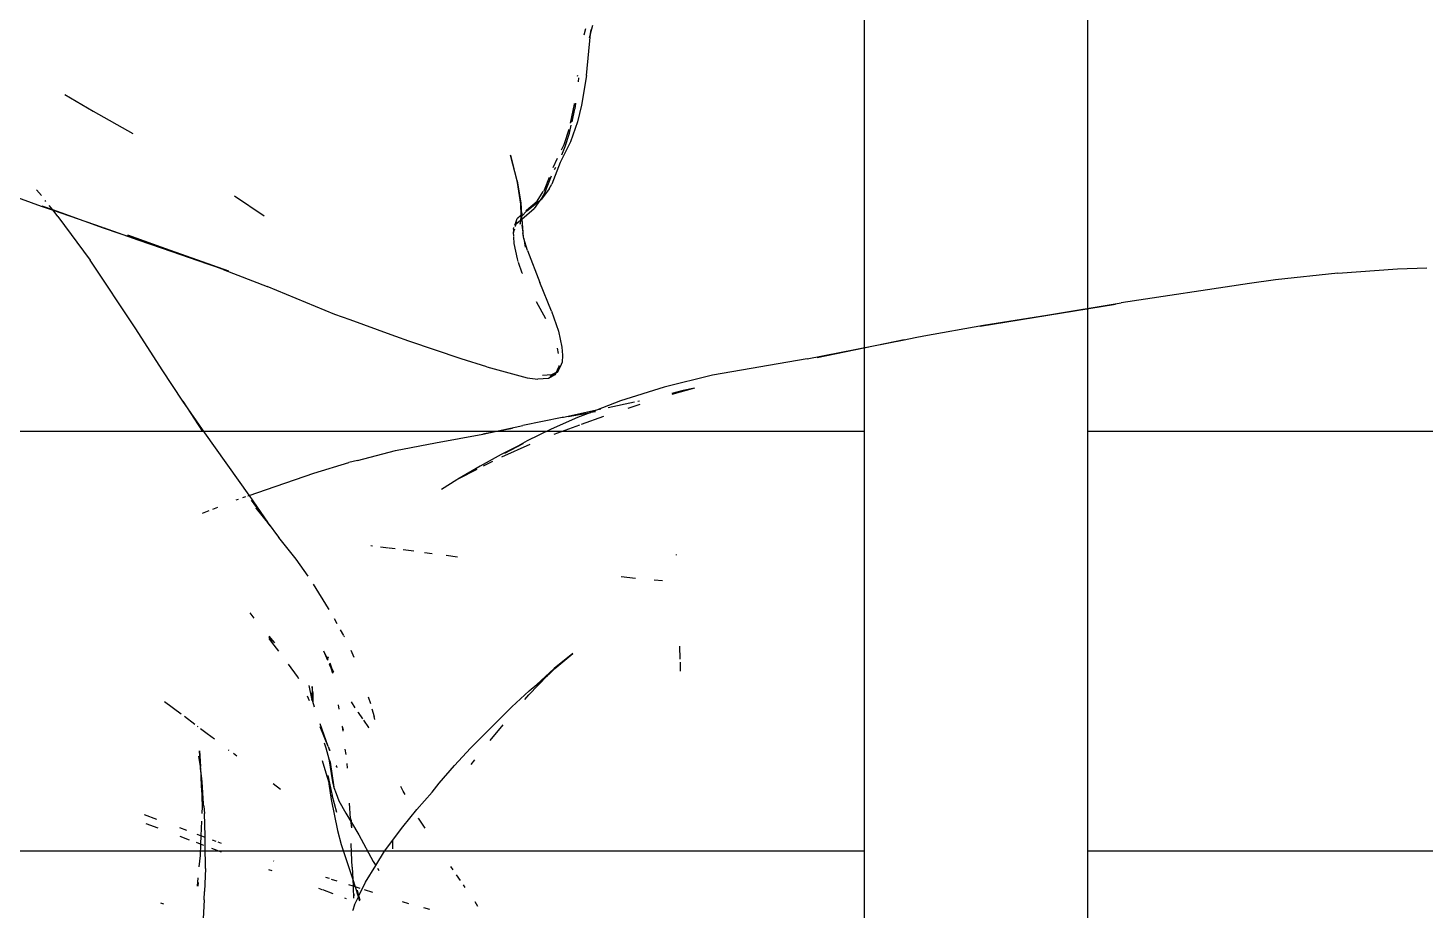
# Model space of a CAD drawing. Header units: millimetres. Extents: x -12551121 to 353735, y 112272 to 285506.
# Drawn here: x 100530.4 to 100842.5, y 177549.3 to 177746.5 of the extents above; entities that cross this region are included whole.
import ezdxf

# ---------------------------------------------------------------- set-up
doc = ezdxf.new("R2010")
doc.units = ezdxf.units.MM
doc.header["$MEASUREMENT"] = 0
doc.layers.add('+AT9-HATCH', color=8, linetype='Continuous')
doc.layers.add('+AT9_Hardscape', color=1, linetype='Continuous')

# ---------------------------------------------------------------- blocks, each defined once
blk = doc.blocks.new('cabana')
at = {"layer": '+AT9_Hardscape', "color": 1}
for p, q in [((-380.59, 265.66), (-386.32, 256.43)), ((-544.18, 262.34), (-544.54, 261.76)), ((-527.73, 259.46), (-526.22, 261.84)), ((-525.75, 259.32), (-524.18, 261.8)), ((-386.32, 256.43), (-387.76, 254.01)), ((-387.66, 254.07), (-386.37, 256.2)), ((-384.02, 255.91), (-382.5, 256.69)), ((-545.49, 252.7), (-549.63, 253.76)), ((-542.22, 253.38), (-541.49, 253.12)), ((-540.4, 253.04), (-542.21, 253.6)), ((-531.77, 253.1), (-530.54, 255.03)), ((-530.52, 255.07), (-530.51, 255.09)), ((-529.59, 253.26), (-528.68, 254.69)), ((-389.32, 253.22), (-400.39, 248.21)), ((-389.75, 250.68), (-387.66, 254.07)), ((-387.76, 254.01), (-389.75, 250.68)), ((-389.32, 253.22), (-387.76, 254.01)), ((-387.66, 254.07), (-387.76, 254.01)), ((-387.66, 254.07), (-386.56, 254.63)), ((-385.47, 255.18), (-385.28, 255.28)), ((-545.49, 252.7), (-543.74, 252.22)), ((-538.71, 250.92), (-543.74, 252.22)), ((-538.71, 250.92), (-533.55, 249.95)), ((-535.63, 251.55), (-538.05, 252.31)), ((-533.16, 250.92), (-535.63, 251.55)), ((-533.59, 250.24), (-533.16, 250.92)), ((-533.55, 249.95), (-531.59, 249.49)), ((-533.16, 250.92), (-532.66, 251.71)), ((-531.36, 250.46), (-533.16, 250.92)), ((-531.82, 249.74), (-531.36, 250.46)), ((-531.36, 250.46), (-530.88, 251.22)), ((-528.18, 249.64), (-531.36, 250.46)), ((-503.85, 249.2), (-500.42, 252.22)), ((-393.84, 244), (-389.75, 250.68)), ((-389.75, 250.68), (-393.7, 244.05)), ((-535.85, 246.68), (-534.62, 248.62)), ((-533.98, 246.32), (-533.58, 246.96)), ((-533.31, 247.39), (-532.84, 248.12)), ((-531.59, 249.49), (-526.64, 248.6)), ((-525.01, 248.46), (-526.64, 248.6)), ((-525, 248.82), (-526.5, 249.21)), ((-525.01, 248.46), (-524.5, 248.39)), ((-520.91, 248.1), (-525, 248.82)), ((-524.5, 248.39), (-521.2, 248.06)), ((-524.5, 248.39), (-519.61, 247.66)), ((-520.91, 248.1), (-524.32, 248.62)), ((-520.91, 248.1), (-518.01, 247.59)), ((-516.75, 247.47), (-520.91, 248.1)), ((-519.61, 247.66), (-517, 247.45)), ((-518.01, 247.59), (-517, 247.45)), ((-517, 247.45), (-516.75, 247.47)), ((-517, 247.45), (-512.68, 246.86)), ((-516.75, 247.47), (-516.17, 247.38)), ((-516.17, 247.38), (-513.83, 247.2)), ((-512.68, 246.86), (-516.17, 247.38)), ((-506.75, 246.65), (-504.54, 248.59)), ((-417.5, 241.36), (-400.39, 248.21)), ((-510.87, 243.05), (-509.31, 244.4)), ((-509.31, 244.4), (-507.94, 245.61)), ((-507.41, 246.07), (-507.3, 246.16)), ((-398.08, 236.82), (-393.84, 244)), ((-393.8, 243.88), (-398.08, 236.82)), ((-363, 246.11), (-367.91, 240.68)), ((-513.98, 240.35), (-513.88, 240.44)), ((-427.64, 237.52), (-417.5, 241.36)), ((-367.91, 240.68), (-374.65, 233.03)), ((-515.62, 238.94), (-514.88, 239.58)), ((-435.49, 234.45), (-427.64, 237.52)), ((-396.62, 238.84), (-409.09, 218.44)), ((-406.55, 222.7), (-396.62, 238.84)), ((-542.33, 236.47), (-541.9, 237.16)), ((-540.24, 235.66), (-540.2, 235.72)), ((-460.85, 235.29), (-460.58, 233.68)), ((-443.38, 231.08), (-435.49, 234.45)), ((-435.49, 234.45), (-442.97, 231.52)), ((-398.08, 236.82), (-401.04, 231.92)), ((-400.99, 231.89), (-398.08, 236.82)), ((-524.86, 230.95), (-523.35, 232.25)), ((-460.44, 232.81), (-460.23, 231.61)), ((-459.08, 224.25), (-443.38, 231.08)), ((-401.04, 231.92), (-406.55, 222.7)), ((-486.21, 228.83), (-484.85, 229.45)), ((-486.19, 228.83), (-484.85, 229.45)), ((-550.13, 224.19), (-548.8, 226.28)), ((-548.72, 226.41), (-548.28, 227.11)), ((-546.63, 224.34), (-546.22, 225.06)), ((-494.58, 224.93), (-492.27, 226.06)), ((-491.07, 226.46), (-492.52, 225.51)), ((-490.84, 226.44), (-492.52, 225.51)), ((-492.27, 226.06), (-491.33, 226.49)), ((-459.53, 227.27), (-459.46, 226.73)), ((-459.32, 225.72), (-459.23, 225)), ((-551.84, 221.49), (-551.63, 221.83)), ((-547.52, 222.77), (-546.89, 223.87)), ((-501.53, 221.85), (-500.96, 222.02)), ((-500.96, 222.02), (-497.83, 223.4)), ((-462.3, 223.3), (-466.75, 221.06)), ((-459.13, 224.23), (-465.8, 221.46)), ((-465.8, 221.46), (-460.25, 223.99)), ((-462.3, 223.3), (-462.23, 223.33)), ((-459.17, 224.56), (-459.13, 224.23)), ((-459.08, 224.25), (-459.13, 224.23)), ((-459.13, 224.23), (-458.6, 220.2)), ((-406.55, 222.7), (-409.09, 218.44)), ((-408.48, 219.57), (-406.55, 222.7)), ((-554.56, 220.68), (-554.71, 220.73)), ((-553.53, 220.03), (-554.56, 220.68)), ((-553.53, 220.03), (-551.93, 218.8)), ((-552.94, 218.68), (-551.93, 218.8)), ((-552.79, 218.57), (-551.74, 218.65)), ((-552.03, 219.89), (-551.13, 219.69)), ((-549.68, 219.53), (-551.99, 219.95)), ((-551.13, 219.69), (-551.99, 219.95)), ((-551.93, 218.8), (-551, 218.91)), ((-551.93, 218.8), (-551.74, 218.65)), ((-551.74, 218.65), (-550.44, 218.75)), ((-551.74, 218.65), (-549.03, 216.57)), ((-549.61, 219.06), (-551, 218.91)), ((-550.18, 218.07), (-549.61, 219.06)), ((-549.38, 219.48), (-549.68, 219.53)), ((-549.61, 219.06), (-549.38, 219.48)), ((-547.86, 219.26), (-549.61, 219.06)), ((-549.38, 219.48), (-548.87, 220.38)), ((-547.86, 219.26), (-549.38, 219.48)), ((-539.73, 220.16), (-547.86, 219.26)), ((-545.19, 218.86), (-547.86, 219.26)), ((-545.19, 218.86), (-541.98, 218.34)), ((-536.48, 220.38), (-539.73, 220.16)), ((-529.41, 220.33), (-536.48, 220.38)), ((-530.02, 218.67), (-533.1, 217.71)), ((-532.51, 219.63), (-528.52, 219.89)), ((-529.17, 218.82), (-530.02, 218.67)), ((-525.85, 220.06), (-529.41, 220.33)), ((-528.28, 218.94), (-529.17, 218.82)), ((-527.87, 219.9), (-528.52, 219.89)), ((-526.93, 219.16), (-528.28, 218.94)), ((-525.85, 220.06), (-527.87, 219.9)), ((-524, 219.96), (-527.87, 219.9)), ((-526.82, 219.15), (-526.93, 219.16)), ((-526.57, 219.19), (-526.82, 219.15)), ((-521.19, 218.83), (-526.82, 219.15)), ((-525.58, 219.22), (-526.57, 219.19)), ((-525.7, 220.08), (-525.85, 220.06)), ((-525.59, 220.07), (-525.7, 220.08)), ((-523.29, 220.23), (-525.59, 220.07)), ((-524, 219.96), (-525.59, 220.07)), ((-520.4, 218.91), (-525.58, 219.22)), ((-520.42, 220.49), (-523.29, 220.23)), ((-520.4, 218.91), (-521.19, 218.83)), ((-517.88, 219.09), (-520.4, 218.91)), ((-517.69, 218.55), (-518.61, 218.38)), ((-517.69, 218.55), (-518.59, 218.36)), ((-516.67, 219.19), (-517.88, 219.09)), ((-517.69, 218.55), (-513.01, 219.35)), ((-517.69, 218.55), (-512.38, 219.25)), ((-508.41, 219.7), (-507.12, 219.83)), ((-507.12, 219.83), (-507.37, 219.88)), ((-507.12, 219.83), (-506.54, 219.9)), ((-505.15, 219.42), (-507.12, 219.83)), ((-506.87, 219.97), (-506.83, 219.98)), ((-506.83, 220.48), (-505.74, 220.7)), ((-506.77, 219.97), (-506.83, 219.98)), ((-506.54, 219.9), (-506.77, 219.97)), ((-506.48, 219.9), (-506.54, 219.9)), ((-506.46, 219.9), (-506.48, 219.9)), ((-506.42, 219.9), (-506.46, 219.9)), ((-506.42, 219.9), (-503.46, 219.89)), ((-503.81, 219.3), (-506.42, 219.9)), ((-505.15, 219.42), (-503.81, 219.3)), ((-475.22, 216.94), (-469.69, 219.68)), ((-468.91, 220.04), (-469.69, 219.68)), ((-466.75, 221.06), (-468.91, 220.04)), ((-466.75, 221.06), (-465.8, 221.46)), ((-458.6, 220.2), (-457.25, 209.09)), ((-408.48, 219.57), (-414.27, 210.75)), ((-551.63, 215.5), (-550.69, 217.16)), ((-549.03, 216.57), (-545.88, 213.58)), ((-538.43, 215.85), (-544.9, 213.94)), ((-541.98, 218.34), (-539.93, 217.94)), ((-535.4, 216.91), (-538.43, 215.85)), ((-536.52, 217.1), (-535.4, 216.91)), ((-535.4, 216.91), (-536.25, 217.15)), ((-535.09, 217.02), (-536.23, 217.15)), ((-535.33, 216.93), (-535.4, 216.91)), ((-535.09, 217.02), (-535.33, 216.93)), ((-535.33, 216.93), (-534.75, 216.8)), ((-533.1, 217.71), (-535.09, 217.02)), ((-534.41, 216.94), (-535.09, 217.02)), ((-534.41, 216.94), (-531.07, 216.45)), ((-522.27, 215.23), (-523.31, 215.35)), ((-522.69, 217.55), (-522.63, 217.54)), ((-522.63, 217.54), (-522.29, 217.63)), ((-522.26, 217.61), (-522.29, 217.63)), ((-479.49, 215.09), (-475.22, 216.94)), ((-546.58, 213.33), (-547.13, 213.13)), ((-544.9, 213.94), (-545.88, 213.58)), ((-545.88, 213.58), (-543.16, 211.01)), ((-519.01, 214.97), (-520.25, 215.07)), ((-513.95, 214.51), (-515, 214.61)), ((-513.95, 214.51), (-514.69, 214.49)), ((-513.91, 214.47), (-513.95, 214.51)), ((-509.99, 214.39), (-509.01, 214.34)), ((-500.62, 214.31), (-501.84, 214.24)), ((-500.62, 214.31), (-501.72, 214.1)), ((-500.86, 214.12), (-501.65, 214.02)), ((-500.86, 214.12), (-501.59, 213.95)), ((-499.82, 214.36), (-500.86, 214.12)), ((-499.47, 214.29), (-500.86, 214.12)), ((-499.68, 214.5), (-500.62, 214.31)), ((-499.82, 214.36), (-500.62, 214.31)), ((-499.59, 214.41), (-499.82, 214.36)), ((-499.55, 214.38), (-499.59, 214.41)), ((-496.56, 215.12), (-498.73, 214.69)), ((-496.56, 215.12), (-498.64, 214.63)), ((-498.05, 214.47), (-498.35, 214.45)), ((-498.05, 214.47), (-498.32, 214.43)), ((-487.48, 212.1), (-481.5, 214.27)), ((-392.96, 213.71), (-398.66, 208.15)), ((-555.78, 208.15), (-555.05, 209.44)), ((-543.16, 211.01), (-538.65, 205.92)), ((-543.04, 209.09), (-541.26, 208.73)), ((-513.54, 209.59), (-515.34, 208.81)), ((-511.63, 210.42), (-513.23, 209.73)), ((-511.63, 210.42), (-511.49, 210.47)), ((-510.45, 210.87), (-509, 211.41)), ((-497.61, 209.17), (-499.34, 208.79)), ((-494.47, 209.92), (-494.25, 209.99)), ((-494.13, 210.02), (-492.72, 210.46)), ((-491.24, 210.93), (-490.04, 211.3)), ((-487.73, 212.02), (-487.48, 212.1)), ((-423.48, 197.19), (-414.27, 210.75)), ((-515.47, 208.77), (-515.34, 208.81)), ((-513.9, 207.05), (-513.24, 207.07)), ((-511.43, 207.22), (-513.24, 207.07)), ((-508.62, 207.46), (-510.21, 207.32)), ((-457.25, 209.09), (-456.51, 200.92)), ((-557.97, 203.78), (-557.35, 205.03)), ((-538.65, 205.92), (-535.52, 202.04)), ((-531.71, 203.93), (-530.87, 204.19)), ((-530.87, 204.19), (-529.73, 204.47)), ((-539.97, 201.09), (-537.51, 202.07)), ((-537.64, 202.07), (-537.53, 202.1)), ((-535.52, 202.04), (-532.42, 197.9)), ((-475.87, 199.61), (-475.74, 199.99)), ((-456.45, 198.98), (-456.51, 200.92)), ((-550.42, 196.85), (-549.53, 197.22)), ((-532.42, 197.9), (-530.81, 195.91)), ((-477.04, 196.2), (-476.46, 197.89)), ((-456.45, 198.98), (-456.05, 190.22)), ((-425.34, 194.12), (-423.48, 197.19)), ((-559.54, 193.16), (-558.42, 193.57)), ((-554.78, 195.02), (-554.17, 195.27)), ((-553.08, 195.73), (-551.62, 196.35)), ((-530.81, 195.91), (-527.61, 191.79)), ((-477.52, 194.81), (-477.08, 196.1)), ((-430.49, 185.86), (-425.34, 194.12)), ((-524.55, 187.49), (-527.61, 191.79)), ((-478.91, 190.85), (-478.12, 193.07)), ((-528.18, 188.07), (-527.32, 187.1)), ((-524.55, 187.49), (-520.34, 180.96)), ((-480.3, 186.94), (-479.73, 188.54)), ((-456.05, 190.22), (-456.17, 181.07)), ((-432.72, 182.28), (-431.08, 184.9)), ((-431.08, 184.9), (-430.49, 185.86)), ((-520.92, 179.37), (-523.79, 182.9)), ((-482.2, 181.54), (-481.35, 183.95)), ((-465.28, 178.17), (-466.64, 181.93)), ((-456.17, 181.07), (-456.43, 170.34)), ((-438.97, 171.62), (-432.72, 182.28)), ((-517.45, 176.58), (-520.34, 180.96)), ((-465.16, 177.88), (-465.28, 178.17)), ((-517.45, 176.58), (-514.73, 172.04)), ((-463.35, 172.38), (-465.16, 177.88)), ((-463.9, 173.26), (-465.16, 177.88)), ((-516.39, 173.39), (-515.57, 172.27)), ((-515.57, 172.27), (-512.25, 167.29)), ((-514.73, 172.04), (-513.69, 170.04)), ((-462.85, 169.51), (-463.48, 171.78)), ((-461.73, 167.29), (-463.35, 172.38)), ((-513.69, 170.04), (-512.25, 167.29)), ((-511.02, 165.52), (-513.69, 170.04)), ((-456.6, 163.63), (-456.43, 170.34)), ((-456.43, 170.34), (-456.42, 161.22)), ((-441.94, 166.36), (-438.97, 171.62)), ((-512.25, 167.29), (-512.25, 167.25)), ((-512.19, 167.16), (-511, 165.36)), ((-508.57, 160.74), (-511.02, 165.52)), ((-460.9, 160.58), (-462.35, 167.36)), ((-460.69, 163.29), (-461.73, 167.29)), ((-461.66, 166.42), (-460.34, 161.95)), ((-460.69, 163.29), (-461.66, 166.42)), ((-441.94, 166.36), (-446.18, 158.08)), ((-511, 165.36), (-508.57, 160.74)), ((-459.97, 161.01), (-460.69, 163.29)), ((-460.34, 161.95), (-460.69, 163.29)), ((-458.49, 155.17), (-459.97, 161.01)), ((-456.48, 152.22), (-456.42, 161.22)), ((-446.18, 158.08), (-446.96, 155.83)), ((-458.92, 148.81), (-459.79, 154.84)), ((-457.19, 148.88), (-458.49, 155.17)), ((-447.27, 153.45), (-446.96, 155.83)), ((-446.78, 151.87), (-447.27, 153.45)), ((-446.46, 151.59), (-446.96, 153.08)), ((-446.26, 154.61), (-446.59, 152.5)), ((-423.13, 154.32), (-423.06, 154.33)), ((-423.06, 154.33), (-420.56, 154.64)), ((-420.34, 154.67), (-419.67, 154.75)), ((-419.67, 154.75), (-416.2, 154.71)), ((-416.2, 154.71), (-414.75, 154.5)), ((-414.56, 154.47), (-413.77, 154.38)), ((-413.7, 154.35), (-413.77, 154.38)), ((-413.06, 154.25), (-413.7, 154.35)), ((-413.7, 154.35), (-413.01, 153.96)), ((-413.06, 154.25), (-412.72, 154.06)), ((-412.56, 153.71), (-411.97, 153.38)), ((-412.25, 153.78), (-412.15, 153.72)), ((-412.2, 153.8), (-412.15, 153.72)), ((-412.15, 153.72), (-412.06, 153.67)), ((-412.15, 153.72), (-411.97, 153.38)), ((-412.06, 153.67), (-410.85, 152.96)), ((-412.06, 153.67), (-411.5, 153.12)), ((-411.97, 153.38), (-411.5, 153.12)), ((-411.97, 153.38), (-411.38, 152.28)), ((-410.85, 152.96), (-410.28, 151.96)), ((-456.52, 150.88), (-456.67, 145.74)), ((-456.53, 151.98), (-456.48, 152.22)), ((-456.52, 150.88), (-456.53, 151.98)), ((-456.46, 144.42), (-456.52, 150.88)), ((-446.46, 151.59), (-446.78, 151.87)), ((-446.59, 152.5), (-446.25, 151.42)), ((-446.4, 151.38), (-446.46, 151.59)), ((-446.46, 151.59), (-446.25, 151.42)), ((-446.1, 150.97), (-446.4, 151.38)), ((-446.25, 151.42), (-446.1, 150.97)), ((-446.25, 151.42), (-445.48, 150.76)), ((-446.25, 151.42), (-445.36, 150.73)), ((-446.1, 150.97), (-445.07, 150.18)), ((-445.36, 150.73), (-445.48, 150.76)), ((-444.94, 150.61), (-445.36, 150.73)), ((-445.36, 150.73), (-445.11, 150.53)), ((-445.07, 150.18), (-444.46, 149.75)), ((-441.03, 150.17), (-442.31, 150.2)), ((-434.12, 151.3), (-429.98, 152.51)), ((-432.7, 149.7), (-425.88, 150.93)), ((-418.38, 152.16), (-425.88, 150.93)), ((-418.38, 152.16), (-415.57, 152.42)), ((-415.57, 152.42), (-417.49, 152.5)), ((-415.22, 152.45), (-415.57, 152.42)), ((-415.57, 152.42), (-414.29, 152.37)), ((-414.29, 152.37), (-415.22, 152.45)), ((-414.22, 152.36), (-414.29, 152.37)), ((-414.14, 152.35), (-414.22, 152.36)), ((-412.58, 152.21), (-414.14, 152.35)), ((-411.2, 151.94), (-414.14, 152.35)), ((-411.38, 152.28), (-412.23, 152.56)), ((-412.23, 152.56), (-411.32, 152.16)), ((-410.7, 152.07), (-411.38, 152.28)), ((-411.38, 152.28), (-411.32, 152.16)), ((-411.32, 152.16), (-411.2, 151.94)), ((-411.32, 152.16), (-410.64, 151.87)), ((-411.2, 151.94), (-409.5, 148.76)), ((-410.64, 151.87), (-411.2, 151.94)), ((-410.85, 152.79), (-410.41, 151.98)), ((-410.53, 152), (-410.7, 152.07)), ((-410.7, 152.07), (-410.57, 151.86)), ((-410.57, 151.86), (-410.64, 151.87)), ((-410.38, 151.85), (-410.57, 151.86)), ((-410.57, 151.86), (-410.55, 151.83)), ((-410.55, 151.83), (-410.13, 151.69)), ((-410.55, 151.83), (-409.67, 150.45)), ((-410.38, 151.85), (-410.53, 152)), ((-410.41, 151.98), (-410.53, 152)), ((-410.41, 151.98), (-410.38, 151.85)), ((-410.28, 151.96), (-410.41, 151.98)), ((-410.32, 151.81), (-410.38, 151.85)), ((-410.13, 151.69), (-410.32, 151.81)), ((-410.19, 151.8), (-410.32, 151.81)), ((-410.28, 151.96), (-410.19, 151.8)), ((-407.89, 151.57), (-410.28, 151.96)), ((-410.19, 151.8), (-410.13, 151.69)), ((-407.61, 151.45), (-410.19, 151.8)), ((-410.13, 151.69), (-409.92, 151.55)), ((-409.67, 150.45), (-409.1, 149.57)), ((-409.67, 150.45), (-408, 147.15)), ((-409.58, 150.72), (-409.45, 150.51)), ((-409.45, 150.51), (-407.97, 147.76)), ((-403.01, 151.31), (-407.89, 151.57)), ((-402.61, 151.23), (-407.61, 151.45)), ((-396.68, 151.48), (-403.01, 151.31)), ((-402.61, 151.23), (-396.68, 151.48)), ((-458.11, 143.14), (-458.87, 148.44)), ((-456.67, 145.74), (-457.19, 148.88)), ((-442.85, 149.29), (-444.46, 149.75)), ((-441.09, 149.07), (-442.85, 149.29)), ((-437.45, 149.07), (-441.09, 149.07)), ((-432.7, 149.7), (-437.45, 149.07)), ((-408, 147.15), (-409.5, 148.76)), ((-407.46, 146.58), (-408, 147.15)), ((-408, 147.15), (-407.77, 146.7)), ((-407.97, 147.76), (-406.2, 145.99)), ((-405.83, 144.61), (-407.77, 146.7)), ((-495.01, 143.64), (-494.04, 146.67)), ((-456.66, 145.68), (-456.69, 144.72)), ((-456.69, 144.69), (-456.69, 144.72)), ((-456.67, 145.74), (-456.66, 145.68)), ((-456.46, 144.42), (-456.66, 145.68)), ((-455.52, 138.72), (-456.46, 144.42)), ((-456.45, 143.4), (-456.46, 144.42)), ((-406.56, 145.79), (-407.46, 146.58)), ((-403.2, 143.6), (-406.56, 145.79)), ((-406.08, 145.87), (-405.84, 145.63)), ((-405.84, 145.63), (-403.31, 143.99)), ((-405.83, 144.61), (-404.98, 143.82)), ((-400.61, 141.01), (-404.98, 143.82)), ((-456.42, 135.76), (-456.44, 141.73)), ((-401.44, 142.21), (-401.91, 142.61)), ((-401.39, 142.74), (-399.52, 141.32)), ((-396.55, 137.77), (-400.61, 141.01)), ((-515.36, 137.73), (-517.35, 138.08)), ((-511.88, 137.13), (-514.74, 137.63)), ((-496.79, 137.8), (-496.23, 139.63)), ((-457.18, 134.7), (-457.48, 137.49)), ((-454.53, 128.55), (-455.52, 138.72)), ((-398.99, 140.28), (-397.35, 139.13)), ((-397.9, 140.09), (-396.83, 139.28)), ((-397.35, 139.13), (-394.63, 137.57)), ((-396.83, 139.28), (-393.69, 137.5)), ((-392.52, 135.32), (-396.55, 137.77)), ((-394.63, 137.57), (-392.92, 136.81)), ((-456.42, 134.58), (-456.42, 135)), ((-389.04, 133.64), (-392.52, 135.32)), ((-392.45, 136.89), (-388.48, 135.18)), ((-391.97, 136.52), (-392.37, 136.75)), ((-392.25, 136.51), (-389.56, 135.31)), ((-388.29, 134.88), (-389.56, 135.31)), ((-388.48, 135.18), (-388.37, 135.14)), ((-491.63, 133.64), (-491.79, 133.67)), ((-382.78, 131.23), (-389.04, 133.64)), ((-382.93, 133.04), (-383.75, 133.33)), ((-382.78, 131.23), (-373.84, 128.39)), ((-382.53, 133.21), (-382.3, 133.13)), ((-454.13, 117.47), (-454.53, 128.55)), ((-372.9, 128.09), (-374.7, 128.83)), ((-374.7, 128.83), (-373.84, 128.39)), ((-373.84, 128.39), (-372.1, 127.5)), ((-373.84, 128.39), (-372.9, 128.09)), ((-373.77, 129.88), (-372.49, 129.22)), ((-456.1, 121.97), (-456.48, 127.24)), ((-456.14, 124.57), (-456.23, 127.2)), ((-456.1, 121.97), (-456.14, 124.57)), ((-454.92, 96), (-454.13, 117.47)), ((-454.92, 96), (-455.17, 73.91)), ((-455.17, 73.91), (-455.09, 93.77)), ((-455.17, 73.91), (-455.2, 71.45)), ((-455.19, 69.42), (-455.61, 55.88)), ((-455.2, 71.45), (-455.19, 69.42)), ((-455.69, 56.71), (-457.09, 26.12)), ((-455.69, 56.71), (-456.32, 41.63)), ((-455.61, 55.88), (-456.32, 41.63)), ((-456.32, 41.63), (-457.09, 26.12)), ((-456.32, 41.63), (-457.03, 24.8)), ((-458.69, -4.17), (-457.03, 24.8)), ((-459.11, -9.99), (-458.69, -4.17)), ((-460.49, -23.92), (-459.11, -9.99)), ((-460.49, -23.92), (-462.34, -37.19)), ((-462.34, -37.19), (-463.45, -43.65))]:
    blk.add_line(p, q, dxfattribs=at)

msp = doc.modelspace()

# ---------------------------------------------------------------- hatches: boundary and pattern name
at = {"layer": '+AT9-HATCH'}
h = msp.add_hatch(dxfattribs=at)
h.set_pattern_fill('ANSI38', color=62, scale=100)
h.set_pattern_definition([(45, (4874355.9, 2835157.78), (-224.506403, 224.506403), []), (135, (4874355.9, 2835157.78), (-673.51921, 224.506403), [793.75, -476.25])])
h.paths.add_polyline_path([(99292.22, 179726.48), (101217.22, 179726.48, -0.414214), (102317.22, 178626.48), (102317.22, 173351.49), (103142.22, 173351.49), (103142.22, 174876.48), (103042.22, 174876.48), (103042.22, 176526.48), (103042.22, 176676.47), (103192.22, 176676.48), (103192.22, 177626.51), (103142.22, 177626.51), (103142.22, 180226.48), (99442.22, 180226.47), (99292.22, 180226.47)])
h = msp.add_hatch(dxfattribs=at)
h.set_pattern_fill('LINE', color=8, scale=750)
h.paths.add_polyline_path([(98342.22, 176851.47), (98342.22, 179526.48), (97292.22, 179526.48, 0.414214), (96392.22, 178626.48), (96392.22, 177751.48, -0.414214), (95292.22, 176651.48), (94892.22, 176651.48), (94892.22, 174751.48), (96392.22, 174751.48, 0.414214), (97292.22, 175651.48), (97292.22, 176001.46), (97292.22, 176451.47, -0.414214), (97692.22, 176851.47), (98342.22, 176851.47)], is_closed=False)
h.paths.add_polyline_path([(98392.22, 179526.48), (98392.22, 176851.47), (98692.22, 176851.47), (98692.22, 179526.48)])
h.paths.add_polyline_path([(98742.22, 179526.48), (98742.22, 176851.47), (99042.22, 176851.47), (99042.22, 179526.48)])
h.paths.add_polyline_path([(99367.22, 179526.48), (99367.22, 176851.47), (99667.22, 176851.47), (99667.22, 179526.48)])
h.paths.add_polyline_path([(99717.22, 179526.48), (99717.22, 176851.47), (100017.22, 176851.47), (100017.22, 179526.48)])
h.paths.add_polyline_path([(100067.22, 179526.48), (100067.22, 176851.47), (100367.22, 176851.47), (100367.22, 179526.48)])
h.paths.add_polyline_path([(100417.22, 179526.48), (100417.22, 176851.47), (100717.22, 176851.47), (100717.22, 179526.48)])
h.paths.add_polyline_path([(101067.22, 176716.04), (101067.22, 179526.48), (100767.22, 179526.48), (100767.22, 176851.46), (100767.22, 176851.46, -0.21525)])
h.paths.add_polyline_path([(101117.22, 179526.48), (101117.22, 173451.49), (101417.22, 173451.49), (101417.22, 179503.97, 0.056082), (101217.22, 179526.48), (101117.22, 179526.48)], is_closed=False)
h.paths.add_polyline_path([(101467.22, 179491.06), (101467.22, 173451.49), (101767.22, 173451.49), (101767.22, 179338.87, 0.094274)])
h.paths.add_polyline_path([(102117.22, 178626.63, 0.213378), (101817.22, 179297.3), (101817.22, 173451.49), (102117.22, 173451.49), (102117.22, 178626.48)], is_closed=False)
h.paths.add_polyline_path([(101817.22, 173101.46), (101817.22, 170101.46), (102117.22, 170101.46), (102117.22, 173101.46)])
h.paths.add_polyline_path([(101467.22, 173101.46), (101467.22, 170101.46), (101767.22, 170101.46), (101767.22, 173101.46)])
h.paths.add_polyline_path([(101117.22, 173101.46), (101117.22, 170101.46), (101417.22, 170101.46), (101417.22, 173101.46)])
h.paths.add_polyline_path([(101117.22, 169801.46), (101117.22, 166601.46), (101417.22, 166601.46), (101417.22, 169801.46)])
h.paths.add_polyline_path([(101467.22, 169801.46), (101467.22, 166601.46), (101767.22, 166601.46), (101767.22, 169801.46)])
h.paths.add_polyline_path([(101817.22, 169801.46), (101817.22, 166601.46), (102117.22, 166601.46), (102117.22, 169801.46)])
h.paths.add_polyline_path([(102517.22, 169801.46), (102817.22, 169801.46), (102817.22, 166601.46), (102517.22, 166601.46)])
h.paths.add_polyline_path([(102167.22, 169801.46), (102467.22, 169801.46), (102467.22, 166601.46), (102167.22, 166601.46)])
h.paths.add_polyline_path([(102867.22, 169801.46), (103167.22, 169801.46), (103167.22, 166601.46), (102867.22, 166601.46)])
h.paths.add_polyline_path([(102867.22, 173101.46), (103167.22, 173101.46), (103167.22, 170101.46), (102867.22, 170101.46)])
h.paths.add_polyline_path([(102167.22, 173101.46), (102467.22, 173101.46), (102467.22, 170101.46), (102167.22, 170101.46)])
h.paths.add_polyline_path([(102517.22, 173101.46), (102817.22, 173101.46), (102817.22, 170101.46), (102517.22, 170101.46)])

# ---------------------------------------------------------------- linework, layer by layer
at = {"layer": '+AT9_Hardscape', "elevation": 0}
msp.add_lwpolyline([(100417.22, 179526.48), (100717.22, 179526.48), (100717.22, 176851.47), (100417.22, 176851.47)], close=True, dxfattribs=at)
msp.add_lwpolyline([(101067.22, 176716.04, 0.21525), (100767.22, 176851.46), (100767.22, 176851.46), (100767.22, 179526.48), (101067.22, 179526.48)], format="xyb", close=True, dxfattribs=at)

# ---------------------------------------------------------------- block references
at = {"rotation": 101.8661847011007}
msp.add_blockref('cabana', (100704.9, 178137.41), dxfattribs=at)

doc.saveas('drawing.dxf')
